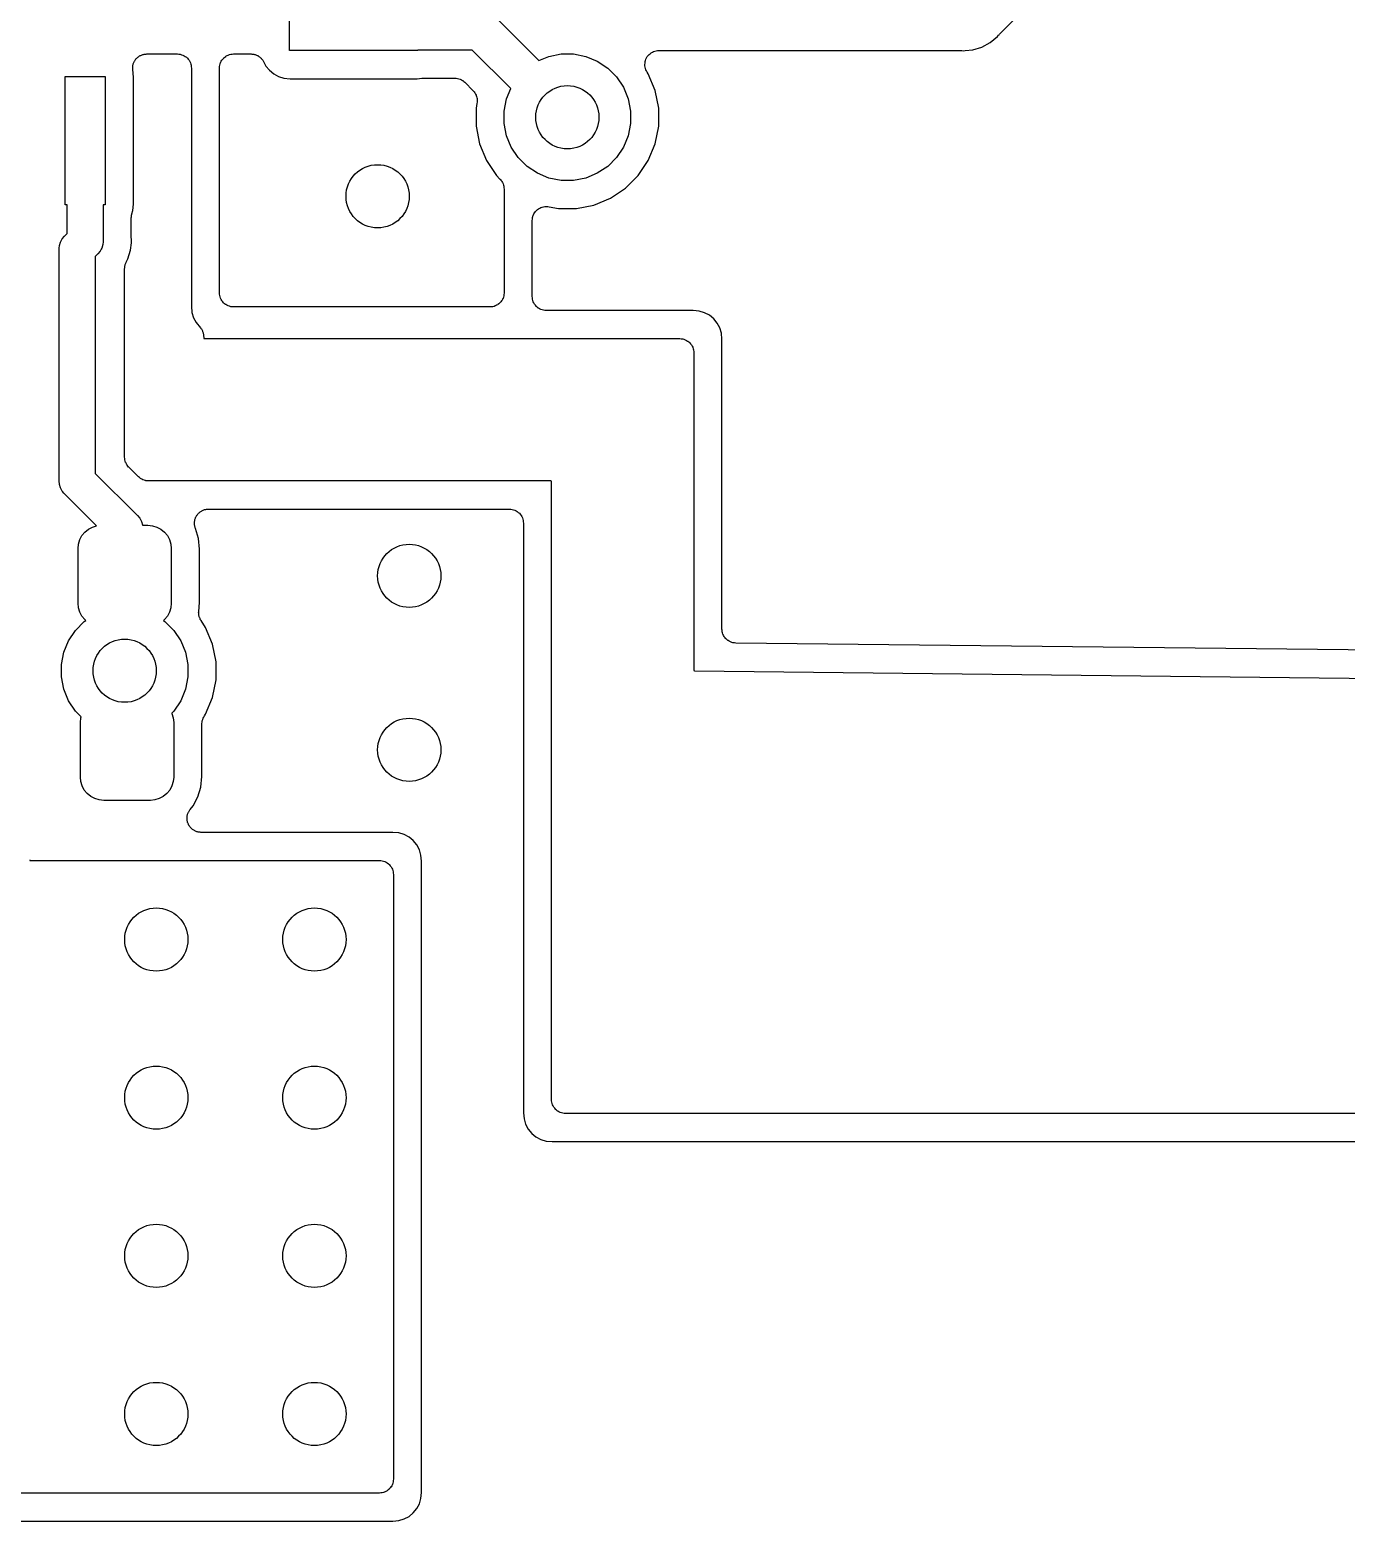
# Model space of a CAD drawing. Extents: x 1.98 to 5.9, y -3.93 to -1.98.
# Drawn here: x 4.7244 to 5.0522, y -2.7196 to -2.3483 of the extents above; entities that cross this region are included whole.
import ezdxf

# ---------------------------------------------------------------- set-up
doc = ezdxf.new("R2010")
doc.units = 0
doc.header["$MEASUREMENT"] = 0
doc.layers.add('BLACK', color=7, linetype='CONTINUOUS')

msp = doc.modelspace()

# ---------------------------------------------------------------- linework, layer by layer
at = {"layer": 'BLACK', "linetype": 'CONTINUOUS'}
for p, q in [((4.96586, -2.34943), (4.98821, -2.32708)), ((4.78906, -2.35343), (4.78906, -2.34343)), ((4.84026, -2.34512), (4.85114, -2.35599)), ((4.96354, -2.3515), (4.96536, -2.35001)), ((4.96536, -2.35001), (4.96562, -2.34968)), ((4.96562, -2.34968), (4.96566, -2.34965)), ((4.96566, -2.34965), (4.96576, -2.34954)), ((4.96576, -2.34954), (4.96586, -2.34943)), ((4.82106, -2.35343), (4.78906, -2.35343)), ((4.83458, -2.35335), (4.82106, -2.35335)), ((4.82106, -2.35335), (4.82106, -2.35343)), ((4.84418, -2.36295), (4.83458, -2.35335)), ((4.87914, -2.35403), (4.87944, -2.35388)), ((4.87944, -2.35388), (4.87973, -2.35372)), ((4.87973, -2.35372), (4.87974, -2.35372)), ((4.87974, -2.35372), (4.87975, -2.35371)), ((4.87975, -2.35371), (4.88007, -2.35362)), ((4.88007, -2.35362), (4.88039, -2.35352)), ((4.88039, -2.35352), (4.8804, -2.35352)), ((4.8804, -2.35352), (4.88074, -2.35349)), ((4.8804, -2.35352), (4.8804, -2.35352)), ((4.88074, -2.35349), (4.88107, -2.35346)), ((4.88107, -2.35346), (4.95613, -2.35346)), ((4.95613, -2.35346), (4.95618, -2.35346)), ((4.95618, -2.35346), (4.95633, -2.35347)), ((4.95633, -2.35347), (4.95648, -2.35347)), ((4.95648, -2.35347), (4.95689, -2.35351)), ((4.95689, -2.35351), (4.9573, -2.35347)), ((4.9573, -2.35347), (4.95923, -2.35328)), ((4.95923, -2.35328), (4.96147, -2.3526)), ((4.96147, -2.3526), (4.96354, -2.3515)), ((4.75005, -2.35744), (4.75008, -2.35729)), ((4.75005, -2.35763), (4.75005, -2.35744)), ((4.75008, -2.35729), (4.7501, -2.35713)), ((4.7501, -2.35713), (4.75015, -2.35695)), ((4.75015, -2.35695), (4.75019, -2.35677)), ((4.75019, -2.35677), (4.75025, -2.35663)), ((4.75025, -2.35663), (4.7503, -2.35647)), ((4.7503, -2.35647), (4.75039, -2.35631)), ((4.75039, -2.35631), (4.75046, -2.35615)), ((4.75046, -2.35615), (4.75055, -2.35601)), ((4.75055, -2.35601), (4.75063, -2.35587)), ((4.75063, -2.35587), (4.75074, -2.35573)), ((4.75074, -2.35573), (4.75084, -2.35558)), ((4.75084, -2.35558), (4.75096, -2.35547)), ((4.75096, -2.35547), (4.75106, -2.35535)), ((4.75106, -2.35535), (4.7512, -2.35523)), ((4.7512, -2.35523), (4.75133, -2.3551)), ((4.75133, -2.3551), (4.75147, -2.35502)), ((4.75147, -2.35502), (4.75159, -2.35492)), ((4.75159, -2.35492), (4.75175, -2.35483)), ((4.75175, -2.35483), (4.7519, -2.35473)), ((4.7519, -2.35473), (4.75205, -2.35467)), ((4.75205, -2.35467), (4.75219, -2.35459)), ((4.75219, -2.35459), (4.75237, -2.35454)), ((4.75237, -2.35454), (4.75254, -2.35447)), ((4.75254, -2.35447), (4.75269, -2.35444)), ((4.75269, -2.35444), (4.75285, -2.3544)), ((4.75285, -2.3544), (4.75303, -2.35438)), ((4.75303, -2.35438), (4.75321, -2.35435)), ((4.75321, -2.35435), (4.75337, -2.35435)), ((4.75337, -2.35435), (4.75353, -2.35433)), ((4.75353, -2.35433), (4.76115, -2.35433)), ((4.76115, -2.35433), (4.76118, -2.35433)), ((4.76118, -2.35433), (4.76118, -2.35433)), ((4.76118, -2.35433), (4.76118, -2.35433)), ((4.76118, -2.35433), (4.7612, -2.35433)), ((4.7612, -2.35433), (4.76153, -2.35437)), ((4.76153, -2.35437), (4.76186, -2.3544)), ((4.76186, -2.3544), (4.76187, -2.35441)), ((4.76187, -2.35441), (4.76188, -2.35441)), ((4.76188, -2.35441), (4.76219, -2.35451)), ((4.76219, -2.35451), (4.76251, -2.3546)), ((4.76251, -2.3546), (4.76252, -2.35461)), ((4.76252, -2.35461), (4.76253, -2.35461)), ((4.76253, -2.35461), (4.76282, -2.35477)), ((4.76282, -2.35477), (4.76311, -2.35493)), ((4.76311, -2.35493), (4.76312, -2.35494)), ((4.76312, -2.35494), (4.76313, -2.35494)), ((4.76313, -2.35494), (4.76339, -2.35516)), ((4.76339, -2.35516), (4.76364, -2.35536)), ((4.76364, -2.35536), (4.76364, -2.35537)), ((4.76364, -2.35537), (4.76365, -2.35538)), ((4.76365, -2.35538), (4.76386, -2.35564)), ((4.76386, -2.35564), (4.76407, -2.35589)), ((4.76407, -2.35589), (4.76407, -2.3559)), ((4.76407, -2.3559), (4.76408, -2.35591)), ((4.76408, -2.35591), (4.76423, -2.35621)), ((4.76423, -2.35621), (4.76439, -2.3565)), ((4.76439, -2.3565), (4.76439, -2.35651)), ((4.76439, -2.35651), (4.7644, -2.35652)), ((4.7644, -2.35652), (4.76449, -2.35684)), ((4.76449, -2.35684), (4.76459, -2.35715)), ((4.76459, -2.35715), (4.76459, -2.35716)), ((4.76459, -2.35716), (4.76459, -2.35717)), ((4.76459, -2.35717), (4.76462, -2.3575)), ((4.76462, -2.3575), (4.76465, -2.35783)), ((4.77165, -2.35778), (4.77169, -2.35745)), ((4.77169, -2.35745), (4.77173, -2.35713)), ((4.77173, -2.3571), (4.77183, -2.35679)), ((4.77173, -2.35712), (4.77173, -2.3571)), ((4.77173, -2.35713), (4.77173, -2.35712)), ((4.77183, -2.35679), (4.77193, -2.35647)), ((4.77193, -2.35646), (4.77194, -2.35645)), ((4.77193, -2.35647), (4.77193, -2.35646)), ((4.77194, -2.35645), (4.7721, -2.35616)), ((4.7721, -2.35616), (4.77225, -2.35587)), ((4.77225, -2.35587), (4.77226, -2.35586)), ((4.77226, -2.35586), (4.77227, -2.35585)), ((4.77227, -2.35585), (4.77248, -2.3556)), ((4.77248, -2.3556), (4.77269, -2.35535)), ((4.77269, -2.35535), (4.7727, -2.35534)), ((4.7727, -2.35533), (4.77296, -2.35513)), ((4.7727, -2.35534), (4.7727, -2.35533)), ((4.77296, -2.35513), (4.77322, -2.35492)), ((4.77322, -2.35492), (4.77323, -2.35491)), ((4.77323, -2.35491), (4.77324, -2.3549)), ((4.77324, -2.3549), (4.77353, -2.35475)), ((4.77353, -2.35475), (4.77382, -2.35459)), ((4.77382, -2.35459), (4.77383, -2.35459)), ((4.77383, -2.35459), (4.77384, -2.35459)), ((4.77384, -2.35459), (4.77416, -2.35449)), ((4.77416, -2.35449), (4.77447, -2.3544)), ((4.77447, -2.3544), (4.77449, -2.3544)), ((4.77449, -2.3544), (4.7745, -2.35439)), ((4.7745, -2.35439), (4.77482, -2.35436)), ((4.77482, -2.35436), (4.77515, -2.35433)), ((4.77515, -2.35433), (4.7795, -2.35433)), ((4.7795, -2.35433), (4.77955, -2.35433)), ((4.77955, -2.35433), (4.77971, -2.35435)), ((4.77971, -2.35435), (4.77986, -2.35435)), ((4.77986, -2.35435), (4.78005, -2.35439)), ((4.78005, -2.35439), (4.78023, -2.35441)), ((4.78023, -2.35441), (4.78038, -2.35445)), ((4.78038, -2.35445), (4.78053, -2.35448)), ((4.78053, -2.35448), (4.7807, -2.35456)), ((4.7807, -2.35456), (4.78088, -2.35461)), ((4.78088, -2.35461), (4.78102, -2.35469)), ((4.78102, -2.35469), (4.78116, -2.35475)), ((4.78116, -2.35475), (4.78132, -2.35485)), ((4.78132, -2.35485), (4.78148, -2.35494)), ((4.78148, -2.35494), (4.7816, -2.35504)), ((4.7816, -2.35504), (4.78173, -2.35513)), ((4.78173, -2.35513), (4.78186, -2.35526)), ((4.78186, -2.35526), (4.782, -2.35538)), ((4.782, -2.35538), (4.7821, -2.3555)), ((4.7821, -2.3555), (4.78221, -2.35561)), ((4.78221, -2.35561), (4.78232, -2.35577)), ((4.78232, -2.35577), (4.78243, -2.35591)), ((4.78243, -2.35591), (4.7825, -2.35605)), ((4.7825, -2.35605), (4.78259, -2.35618)), ((4.78259, -2.35618), (4.78321, -2.35733)), ((4.78321, -2.35733), (4.78408, -2.3584)), ((4.85114, -2.35599), (4.85367, -2.35494)), ((4.85367, -2.35494), (4.85672, -2.35433)), ((4.85672, -2.35433), (4.85982, -2.35433)), ((4.85982, -2.35433), (4.86286, -2.35494)), ((4.86286, -2.35494), (4.86573, -2.35612)), ((4.86573, -2.35612), (4.86831, -2.35785)), ((4.87757, -2.35692), (4.87761, -2.35658)), ((4.87757, -2.35693), (4.87757, -2.35692)), ((4.87757, -2.35692), (4.87757, -2.35692)), ((4.8776, -2.35726), (4.87757, -2.35693)), ((4.87763, -2.3576), (4.8776, -2.35726)), ((4.87761, -2.35658), (4.87764, -2.35625)), ((4.87763, -2.35761), (4.87763, -2.3576)), ((4.87763, -2.3576), (4.87763, -2.3576)), ((4.87773, -2.35794), (4.87763, -2.35761)), ((4.87764, -2.35624), (4.87774, -2.35592)), ((4.87764, -2.35625), (4.87764, -2.35624)), ((4.87764, -2.35625), (4.87764, -2.35625)), ((4.87774, -2.35592), (4.87784, -2.3556)), ((4.87784, -2.3556), (4.87785, -2.35559)), ((4.87785, -2.35559), (4.87801, -2.35529)), ((4.87785, -2.35559), (4.87785, -2.35559)), ((4.87801, -2.35529), (4.87817, -2.355)), ((4.87817, -2.35499), (4.87839, -2.35473)), ((4.87817, -2.355), (4.87817, -2.35499)), ((4.87817, -2.35499), (4.87817, -2.35499)), ((4.87839, -2.35473), (4.8786, -2.35447)), ((4.8786, -2.35447), (4.87861, -2.35447)), ((4.87861, -2.35446), (4.87887, -2.35426)), ((4.87861, -2.35447), (4.87861, -2.35446)), ((4.87887, -2.35426), (4.87913, -2.35404)), ((4.87913, -2.35404), (4.87914, -2.35404)), ((4.87914, -2.35404), (4.87914, -2.35403)), ((4.73319, -2.39192), (4.73319, -2.35992)), ((4.73319, -2.35992), (4.74319, -2.35992)), ((4.74319, -2.35992), (4.74319, -2.39192)), ((4.75003, -2.35781), (4.75005, -2.35763)), ((4.75004, -2.35797), (4.75003, -2.35781)), ((4.75004, -2.35813), (4.75004, -2.35797)), ((4.75005, -2.3582), (4.75004, -2.35813)), ((4.75005, -2.35821), (4.75005, -2.3582)), ((4.75024, -2.36009), (4.75005, -2.35821)), ((4.75024, -2.39175), (4.75024, -2.36009)), ((4.76465, -2.35783), (4.76465, -2.41715)), ((4.77165, -2.35781), (4.77165, -2.35778)), ((4.77165, -2.35783), (4.77165, -2.35781)), ((4.77165, -2.35781), (4.77165, -2.35781)), ((4.77165, -2.35781), (4.77165, -2.35781)), ((4.77165, -2.41382), (4.77165, -2.35783)), ((4.78408, -2.3584), (4.78515, -2.35927)), ((4.78515, -2.35927), (4.78636, -2.35992)), ((4.78636, -2.35992), (4.78768, -2.36032)), ((4.78768, -2.36032), (4.78923, -2.36048)), ((4.78923, -2.36048), (4.82088, -2.36048)), ((4.82088, -2.36048), (4.82203, -2.36036)), ((4.82203, -2.36036), (4.82208, -2.36036)), ((4.82208, -2.36036), (4.82222, -2.36036)), ((4.82222, -2.36036), (4.82237, -2.36035)), ((4.82237, -2.36035), (4.83023, -2.36035)), ((4.83023, -2.36035), (4.83024, -2.36035)), ((4.83024, -2.36035), (4.83024, -2.36035)), ((4.83024, -2.36035), (4.83024, -2.36035)), ((4.83024, -2.36035), (4.83028, -2.36035)), ((4.83028, -2.36035), (4.83059, -2.36038)), ((4.83059, -2.36038), (4.83092, -2.36042)), ((4.83092, -2.36042), (4.83094, -2.36042)), ((4.83094, -2.36042), (4.83095, -2.36042)), ((4.83095, -2.36042), (4.83126, -2.36052)), ((4.83126, -2.36052), (4.83157, -2.36062)), ((4.83157, -2.36062), (4.83159, -2.36062)), ((4.83159, -2.36062), (4.83161, -2.36063)), ((4.83161, -2.36063), (4.83189, -2.36079)), ((4.83189, -2.36079), (4.83217, -2.36094)), ((4.83217, -2.36094), (4.83219, -2.36095)), ((4.83219, -2.36095), (4.8322, -2.36096)), ((4.8322, -2.36096), (4.83245, -2.36117)), ((4.83245, -2.36117), (4.8327, -2.36137)), ((4.86831, -2.35785), (4.8705, -2.36004)), ((4.8705, -2.36004), (4.87222, -2.36262)), ((4.87782, -2.35825), (4.87773, -2.35794)), ((4.87782, -2.35826), (4.87782, -2.35825)), ((4.87782, -2.35827), (4.87782, -2.35826)), ((4.87798, -2.35857), (4.87782, -2.35827)), ((4.87813, -2.35886), (4.87798, -2.35857)), ((4.87814, -2.35887), (4.87813, -2.35886)), ((4.87816, -2.3589), (4.87814, -2.35887)), ((4.87814, -2.35887), (4.87814, -2.35887)), ((4.87814, -2.35887), (4.87814, -2.35887)), ((4.87843, -2.3593), (4.87816, -2.3589)), ((4.88014, -2.36344), (4.87843, -2.3593)), ((4.8327, -2.36137), (4.8348, -2.36347)), ((4.8348, -2.36347), (4.83481, -2.36348)), ((4.83481, -2.36348), (4.83481, -2.36348)), ((4.83481, -2.36348), (4.83481, -2.36348)), ((4.83481, -2.36348), (4.83484, -2.36351)), ((4.83484, -2.36351), (4.83504, -2.36376)), ((4.83504, -2.36376), (4.83524, -2.36401)), ((4.83524, -2.36401), (4.83525, -2.36403)), ((4.83525, -2.36403), (4.83526, -2.36404)), ((4.83526, -2.36404), (4.83541, -2.36433)), ((4.83541, -2.36433), (4.83556, -2.36462)), ((4.83556, -2.36462), (4.83557, -2.36463)), ((4.83557, -2.36463), (4.83558, -2.36465)), ((4.83558, -2.36465), (4.83567, -2.36496)), ((4.83567, -2.36496), (4.83576, -2.36527)), ((4.84312, -2.36549), (4.84418, -2.36295)), ((4.87222, -2.36262), (4.87341, -2.36549)), ((4.88102, -2.36784), (4.88014, -2.36344)), ((4.83576, -2.36663), (4.83552, -2.36784)), ((4.83552, -2.36784), (4.83552, -2.37232)), ((4.83576, -2.36527), (4.83576, -2.36529)), ((4.83576, -2.36529), (4.83577, -2.3653)), ((4.83579, -2.36631), (4.83576, -2.36663)), ((4.83577, -2.3653), (4.8358, -2.36563)), ((4.83583, -2.36598), (4.83579, -2.36631)), ((4.8358, -2.36563), (4.83583, -2.36595)), ((4.83583, -2.36595), (4.83583, -2.36597)), ((4.83583, -2.36597), (4.83583, -2.36598)), ((4.84252, -2.36853), (4.84312, -2.36549)), ((4.84252, -2.37163), (4.84252, -2.36853)), ((4.87341, -2.36549), (4.87402, -2.36853)), ((4.87402, -2.36853), (4.87402, -2.37163)), ((4.88102, -2.37232), (4.88102, -2.36784)), ((4.83552, -2.37232), (4.83639, -2.37671)), ((4.84312, -2.37467), (4.84252, -2.37163)), ((4.87402, -2.37163), (4.87341, -2.37467)), ((4.88014, -2.37671), (4.88102, -2.37232)), ((4.84431, -2.37754), (4.84312, -2.37467)), ((4.87341, -2.37467), (4.87222, -2.37754)), ((4.83639, -2.37671), (4.83811, -2.38085)), ((4.84604, -2.38012), (4.84431, -2.37754)), ((4.87222, -2.37754), (4.8705, -2.38012)), ((4.87843, -2.38085), (4.88014, -2.37671)), ((4.83811, -2.38085), (4.8406, -2.38458)), ((4.84823, -2.38231), (4.84604, -2.38012)), ((4.85081, -2.38403), (4.84823, -2.38231)), ((4.86831, -2.38231), (4.86573, -2.38403)), ((4.8705, -2.38012), (4.86831, -2.38231)), ((4.87594, -2.38458), (4.87843, -2.38085)), ((4.8406, -2.38458), (4.84149, -2.38548)), ((4.84149, -2.38548), (4.8415, -2.38548)), ((4.8415, -2.38548), (4.8415, -2.38548)), ((4.8415, -2.38548), (4.8415, -2.38549)), ((4.8415, -2.38549), (4.84153, -2.38551)), ((4.84153, -2.38551), (4.84173, -2.38576)), ((4.84173, -2.38576), (4.84193, -2.38601)), ((4.84193, -2.38601), (4.84194, -2.38603)), ((4.84194, -2.38603), (4.84196, -2.38604)), ((4.84196, -2.38604), (4.8421, -2.38633)), ((4.8421, -2.38633), (4.84226, -2.38662)), ((4.84226, -2.38662), (4.84226, -2.38663)), ((4.84226, -2.38663), (4.84227, -2.38665)), ((4.84227, -2.38665), (4.84236, -2.38696)), ((4.84236, -2.38696), (4.84245, -2.38727)), ((4.84245, -2.38727), (4.84245, -2.38729)), ((4.84245, -2.38729), (4.84246, -2.38731)), ((4.84246, -2.38731), (4.84249, -2.38763)), ((4.85367, -2.38522), (4.85081, -2.38403)), ((4.85672, -2.38583), (4.85367, -2.38522)), ((4.85982, -2.38583), (4.85672, -2.38583)), ((4.86286, -2.38522), (4.85982, -2.38583)), ((4.86573, -2.38403), (4.86286, -2.38522)), ((4.87277, -2.38775), (4.87594, -2.38458)), ((4.84249, -2.38763), (4.84252, -2.38795)), ((4.84252, -2.38795), (4.84252, -2.41382)), ((4.8649, -2.39195), (4.86904, -2.39024)), ((4.86904, -2.39024), (4.87277, -2.38775)), ((4.73369, -2.39192), (4.73319, -2.39192)), ((4.73369, -2.39906), (4.73369, -2.39192)), ((4.74319, -2.39192), (4.74269, -2.39192)), ((4.74269, -2.39192), (4.74269, -2.4007)), ((4.74971, -2.39478), (4.74974, -2.39459)), ((4.74974, -2.39459), (4.74977, -2.3944)), ((4.74977, -2.3944), (4.74981, -2.39426)), ((4.74981, -2.39426), (4.74984, -2.39411)), ((4.74984, -2.39411), (4.75009, -2.39329)), ((4.75009, -2.39329), (4.75024, -2.39175)), ((4.8497, -2.39476), (4.84979, -2.39444)), ((4.84979, -2.39444), (4.8498, -2.39443)), ((4.8498, -2.39442), (4.84996, -2.39413)), ((4.8498, -2.39443), (4.8498, -2.39442)), ((4.84996, -2.39413), (4.85012, -2.39384)), ((4.85012, -2.39384), (4.85013, -2.39383)), ((4.85013, -2.39382), (4.85035, -2.39356)), ((4.85013, -2.39383), (4.85013, -2.39382)), ((4.85035, -2.39356), (4.85056, -2.39331)), ((4.85056, -2.39331), (4.85056, -2.3933)), ((4.85056, -2.3933), (4.85057, -2.3933)), ((4.85057, -2.3933), (4.85083, -2.39309)), ((4.85083, -2.39309), (4.85109, -2.39288)), ((4.85109, -2.39288), (4.8511, -2.39287)), ((4.85109, -2.39288), (4.85109, -2.39288)), ((4.8511, -2.39287), (4.8514, -2.39272)), ((4.8514, -2.39272), (4.85169, -2.39256)), ((4.85169, -2.39256), (4.8517, -2.39256)), ((4.8517, -2.39256), (4.85171, -2.39255)), ((4.85171, -2.39255), (4.85203, -2.39246)), ((4.85203, -2.39246), (4.85234, -2.39236)), ((4.85234, -2.39236), (4.85235, -2.39236)), ((4.85235, -2.39236), (4.85236, -2.39236)), ((4.85236, -2.39236), (4.85269, -2.39233)), ((4.85269, -2.39233), (4.85302, -2.3923)), ((4.85302, -2.3923), (4.85303, -2.3923)), ((4.85303, -2.3923), (4.85304, -2.3923)), ((4.85304, -2.3923), (4.85337, -2.39233)), ((4.85337, -2.39233), (4.8537, -2.39236)), ((4.8537, -2.39236), (4.85603, -2.39283)), ((4.85603, -2.39283), (4.86051, -2.39283)), ((4.86051, -2.39283), (4.8649, -2.39195)), ((4.74969, -2.39508), (4.74971, -2.39493)), ((4.74969, -2.39513), (4.74969, -2.39508)), ((4.74969, -2.40018), (4.74969, -2.39513)), ((4.74971, -2.39493), (4.74971, -2.39478)), ((4.84952, -2.39575), (4.84956, -2.39542)), ((4.84952, -2.39577), (4.84952, -2.39575)), ((4.84952, -2.3958), (4.84952, -2.39577)), ((4.84952, -2.39577), (4.84952, -2.39577)), ((4.84952, -2.39577), (4.84952, -2.39577)), ((4.84952, -2.4147), (4.84952, -2.3958)), ((4.84956, -2.39542), (4.84959, -2.39509)), ((4.84959, -2.39508), (4.8496, -2.39507)), ((4.84959, -2.39509), (4.84959, -2.39508)), ((4.8496, -2.39507), (4.8497, -2.39476)), ((4.73172, -2.40267), (4.73179, -2.40201)), ((4.73179, -2.40201), (4.73204, -2.40116)), ((4.73204, -2.40116), (4.73246, -2.40038)), ((4.73246, -2.40038), (4.73302, -2.39969)), ((4.73302, -2.39969), (4.73319, -2.39955)), ((4.73319, -2.39955), (4.73369, -2.39906)), ((4.74262, -2.4018), (4.74237, -2.40265)), ((4.74263, -2.40177), (4.74262, -2.4018)), ((4.74269, -2.40114), (4.74263, -2.40177)), ((4.74269, -2.4007), (4.74271, -2.40092)), ((4.74271, -2.40092), (4.74269, -2.40114)), ((4.74269, -2.40114), (4.74269, -2.40114)), ((4.74952, -2.40318), (4.74971, -2.40131)), ((4.7497, -2.40033), (4.74969, -2.40018)), ((4.7497, -2.40048), (4.7497, -2.40033)), ((4.74971, -2.40053), (4.7497, -2.40048)), ((4.74974, -2.40092), (4.74971, -2.40053)), ((4.74971, -2.40131), (4.74974, -2.40092)), ((4.74971, -2.40131), (4.74971, -2.40131)), ((4.7317, -2.40289), (4.73172, -2.40267)), ((4.73172, -2.40311), (4.7317, -2.40289)), ((4.73172, -2.40267), (4.73172, -2.40267)), ((4.73172, -2.46041), (4.73172, -2.40311)), ((4.74121, -2.40426), (4.74072, -2.40475)), ((4.74072, -2.40475), (4.74072, -2.45877)), ((4.74139, -2.40412), (4.74121, -2.40426)), ((4.74195, -2.40343), (4.74139, -2.40412)), ((4.7422, -2.40296), (4.74195, -2.40343)), ((4.74237, -2.40265), (4.7422, -2.40296)), ((4.74844, -2.40613), (4.74886, -2.40534)), ((4.74886, -2.40534), (4.74952, -2.40318)), ((4.74803, -2.40773), (4.74805, -2.40758)), ((4.74803, -2.40778), (4.74803, -2.40773)), ((4.74803, -2.45473), (4.74803, -2.40778)), ((4.74805, -2.40743), (4.74809, -2.40724)), ((4.74805, -2.40758), (4.74805, -2.40743)), ((4.74809, -2.40724), (4.74811, -2.40705)), ((4.74811, -2.40705), (4.74815, -2.40691)), ((4.74815, -2.40691), (4.74818, -2.40676)), ((4.74818, -2.40676), (4.74826, -2.40658)), ((4.74826, -2.40658), (4.74831, -2.4064)), ((4.74831, -2.4064), (4.74839, -2.40627)), ((4.74839, -2.40627), (4.74844, -2.40613)), ((4.77169, -2.41415), (4.77165, -2.41382)), ((4.77172, -2.41448), (4.77169, -2.41415)), ((4.77172, -2.41449), (4.77172, -2.41448)), ((4.77172, -2.4145), (4.77172, -2.41449)), ((4.77181, -2.41482), (4.77172, -2.4145)), ((4.77191, -2.41513), (4.77181, -2.41482)), ((4.77191, -2.41514), (4.77191, -2.41513)), ((4.77192, -2.41516), (4.77191, -2.41514)), ((4.77207, -2.41545), (4.77192, -2.41516)), ((4.77222, -2.41574), (4.77207, -2.41545)), ((4.77223, -2.41575), (4.77222, -2.41574)), ((4.77224, -2.41576), (4.77223, -2.41575)), ((4.77245, -2.41601), (4.77224, -2.41576)), ((4.77265, -2.41627), (4.77245, -2.41601)), ((4.77266, -2.41628), (4.77265, -2.41627)), ((4.77267, -2.41629), (4.77266, -2.41628)), ((4.77292, -2.4165), (4.77267, -2.41629)), ((4.77318, -2.41671), (4.77292, -2.4165)), ((4.77319, -2.41672), (4.77318, -2.41671)), ((4.7732, -2.41672), (4.77319, -2.41672)), ((4.77348, -2.41688), (4.7732, -2.41672)), ((4.77377, -2.41704), (4.77348, -2.41688)), ((4.84064, -2.4169), (4.84035, -2.41706)), ((4.84094, -2.41675), (4.84064, -2.4169)), ((4.84095, -2.41674), (4.84094, -2.41675)), ((4.84096, -2.41674), (4.84095, -2.41674)), ((4.84121, -2.41653), (4.84096, -2.41674)), ((4.84147, -2.41632), (4.84121, -2.41653)), ((4.84148, -2.41631), (4.84147, -2.41632)), ((4.84149, -2.41631), (4.84148, -2.41631)), ((4.8417, -2.41605), (4.84149, -2.41631)), ((4.84191, -2.4158), (4.8417, -2.41605)), ((4.84192, -2.41578), (4.84191, -2.41579)), ((4.84191, -2.41579), (4.84191, -2.4158)), ((4.84208, -2.41549), (4.84192, -2.41578)), ((4.84224, -2.4152), (4.84208, -2.41549)), ((4.84225, -2.41518), (4.84224, -2.41519)), ((4.84224, -2.41519), (4.84224, -2.4152)), ((4.84234, -2.41486), (4.84225, -2.41518)), ((4.84244, -2.41455), (4.84234, -2.41486)), ((4.84245, -2.41453), (4.84244, -2.41454)), ((4.84244, -2.41454), (4.84244, -2.41455)), ((4.84248, -2.4142), (4.84245, -2.41453)), ((4.84252, -2.41387), (4.84248, -2.4142)), ((4.84252, -2.41382), (4.84252, -2.41385)), ((4.84252, -2.41385), (4.84252, -2.41385)), ((4.84252, -2.41385), (4.84252, -2.41385)), ((4.84252, -2.41385), (4.84252, -2.41387)), ((4.84955, -2.41502), (4.84952, -2.4147)), ((4.84958, -2.41535), (4.84955, -2.41502)), ((4.84959, -2.41536), (4.84958, -2.41535)), ((4.84959, -2.41538), (4.84959, -2.41536)), ((4.84968, -2.41569), (4.84959, -2.41538)), ((4.84977, -2.41601), (4.84968, -2.41569)), ((4.84978, -2.41602), (4.84977, -2.41601)), ((4.84978, -2.41603), (4.84978, -2.41602)), ((4.84994, -2.41632), (4.84978, -2.41603)), ((4.85009, -2.41661), (4.84994, -2.41632)), ((4.8501, -2.41662), (4.85009, -2.41661)), ((4.8501, -2.41663), (4.8501, -2.41662)), ((4.85031, -2.41689), (4.8501, -2.41663)), ((4.85052, -2.41715), (4.85031, -2.41689)), ((4.76465, -2.41715), (4.7648, -2.41869)), ((4.7648, -2.41869), (4.7652, -2.42)), ((4.7652, -2.42), (4.76585, -2.4212)), ((4.77379, -2.41704), (4.77377, -2.41704)), ((4.7738, -2.41705), (4.77379, -2.41704)), ((4.77411, -2.41715), (4.7738, -2.41705)), ((4.77443, -2.41725), (4.77411, -2.41715)), ((4.77444, -2.41725), (4.77443, -2.41725)), ((4.77445, -2.41725), (4.77444, -2.41725)), ((4.77478, -2.41729), (4.77445, -2.41725)), ((4.7751, -2.41732), (4.77478, -2.41729)), ((4.77513, -2.41732), (4.7751, -2.41732)), ((4.77515, -2.41732), (4.77513, -2.41732)), ((4.77513, -2.41732), (4.77513, -2.41732)), ((4.77513, -2.41732), (4.77513, -2.41732)), ((4.83902, -2.41732), (4.77515, -2.41732)), ((4.83935, -2.41729), (4.83902, -2.41732)), ((4.83968, -2.41726), (4.83935, -2.41729)), ((4.83969, -2.41726), (4.83968, -2.41726)), ((4.8397, -2.41726), (4.83969, -2.41726)), ((4.84001, -2.41716), (4.8397, -2.41726)), ((4.84033, -2.41707), (4.84001, -2.41716)), ((4.84034, -2.41706), (4.84033, -2.41707)), ((4.84035, -2.41706), (4.84034, -2.41706)), ((4.85053, -2.41715), (4.85052, -2.41715)), ((4.85054, -2.41716), (4.85053, -2.41715)), ((4.85079, -2.41737), (4.85054, -2.41716)), ((4.85104, -2.41758), (4.85079, -2.41737)), ((4.85105, -2.41759), (4.85104, -2.41758)), ((4.85106, -2.4176), (4.85105, -2.41759)), ((4.85135, -2.41775), (4.85106, -2.4176)), ((4.85164, -2.41791), (4.85135, -2.41775)), ((4.85165, -2.41792), (4.85164, -2.41791)), ((4.85166, -2.41792), (4.85165, -2.41792)), ((4.85198, -2.41802), (4.85166, -2.41792)), ((4.85229, -2.41812), (4.85198, -2.41802)), ((4.8523, -2.41812), (4.85229, -2.41812)), ((4.85232, -2.41813), (4.8523, -2.41812)), ((4.85265, -2.41816), (4.85232, -2.41813)), ((4.85297, -2.4182), (4.85265, -2.41816)), ((4.85299, -2.4182), (4.85297, -2.4182)), ((4.853, -2.4182), (4.85299, -2.4182)), ((4.85302, -2.4182), (4.853, -2.4182)), ((4.853, -2.4182), (4.853, -2.4182)), ((4.88959, -2.4182), (4.85302, -2.4182)), ((4.89113, -2.41835), (4.88959, -2.4182)), ((4.89244, -2.41875), (4.89113, -2.41835)), ((4.89364, -2.41939), (4.89244, -2.41875)), ((4.8947, -2.42026), (4.89364, -2.41939)), ((4.89557, -2.42132), (4.8947, -2.42026)), ((4.76585, -2.4212), (4.76692, -2.42251)), ((4.76692, -2.42251), (4.76695, -2.42255)), ((4.76695, -2.42255), (4.76704, -2.42268)), ((4.76704, -2.42268), (4.76713, -2.4228)), ((4.76713, -2.4228), (4.76722, -2.42296)), ((4.76722, -2.42296), (4.76732, -2.42312)), ((4.76732, -2.42312), (4.76738, -2.42326)), ((4.76738, -2.42326), (4.76745, -2.4234)), ((4.76745, -2.4234), (4.76751, -2.42358)), ((4.76751, -2.42358), (4.76758, -2.42376)), ((4.76758, -2.42376), (4.76761, -2.42391)), ((4.76761, -2.42391), (4.76765, -2.42405)), ((4.76765, -2.42405), (4.76767, -2.42424)), ((4.76767, -2.42424), (4.7677, -2.42443)), ((4.7677, -2.42443), (4.7677, -2.42458)), ((4.89622, -2.42252), (4.89557, -2.42132)), ((4.89661, -2.42383), (4.89622, -2.42252)), ((4.89676, -2.42537), (4.89661, -2.42383)), ((4.7677, -2.42458), (4.76772, -2.42473)), ((4.76772, -2.42473), (4.76772, -2.42502)), ((4.76772, -2.42502), (4.76773, -2.42518)), ((4.76773, -2.42518), (4.76789, -2.4252)), ((4.76789, -2.4252), (4.88626, -2.4252)), ((4.88626, -2.4252), (4.88629, -2.4252)), ((4.88629, -2.4252), (4.88629, -2.4252)), ((4.88629, -2.4252), (4.88629, -2.4252)), ((4.88629, -2.4252), (4.88631, -2.4252)), ((4.88631, -2.4252), (4.88664, -2.42523)), ((4.88664, -2.42523), (4.88697, -2.42527)), ((4.88697, -2.42527), (4.88698, -2.42527)), ((4.88698, -2.42527), (4.88699, -2.42527)), ((4.88699, -2.42527), (4.8873, -2.42537)), ((4.8873, -2.42537), (4.88762, -2.42547)), ((4.88762, -2.42547), (4.88763, -2.42548)), ((4.88763, -2.42548), (4.88764, -2.42548)), ((4.88764, -2.42548), (4.88793, -2.42564)), ((4.88793, -2.42564), (4.88822, -2.4258)), ((4.88822, -2.4258), (4.88823, -2.4258)), ((4.88823, -2.4258), (4.88824, -2.42581)), ((4.88824, -2.42581), (4.8885, -2.42602)), ((4.8885, -2.42602), (4.88875, -2.42623)), ((4.88875, -2.42623), (4.88876, -2.42624)), ((4.88876, -2.42624), (4.88876, -2.42625)), ((4.88876, -2.42625), (4.88897, -2.4265)), ((4.88897, -2.4265), (4.88918, -2.42676)), ((4.88918, -2.42676), (4.88918, -2.42677)), ((4.88918, -2.42677), (4.88919, -2.42678)), ((4.88919, -2.42678), (4.88934, -2.42707)), ((4.88934, -2.42707), (4.8895, -2.42736)), ((4.8895, -2.42736), (4.8895, -2.42737)), ((4.8895, -2.42737), (4.88951, -2.42739)), ((4.88951, -2.42739), (4.8896, -2.4277)), ((4.8896, -2.4277), (4.8897, -2.42802)), ((4.8897, -2.42802), (4.8897, -2.42803)), ((4.8897, -2.42803), (4.8897, -2.42804)), ((4.8897, -2.42804), (4.88973, -2.42837)), ((4.89676, -2.49749), (4.89676, -2.42537)), ((4.88973, -2.42837), (4.88976, -2.4287)), ((4.88976, -2.4287), (4.88976, -2.5077)), ((4.74806, -2.45505), (4.74803, -2.45473)), ((4.74809, -2.45537), (4.74806, -2.45505)), ((4.7481, -2.45539), (4.74809, -2.45537)), ((4.7481, -2.45541), (4.7481, -2.45539)), ((4.74819, -2.45572), (4.7481, -2.45541)), ((4.74828, -2.45603), (4.74819, -2.45572)), ((4.74829, -2.45604), (4.74828, -2.45603)), ((4.7483, -2.45606), (4.74829, -2.45604)), ((4.74845, -2.45635), (4.7483, -2.45606)), ((4.7486, -2.45663), (4.74845, -2.45635)), ((4.74861, -2.45665), (4.7486, -2.45663)), ((4.74862, -2.45666), (4.74861, -2.45665)), ((4.74882, -2.45692), (4.74862, -2.45666)), ((4.74902, -2.45717), (4.74882, -2.45692)), ((4.74905, -2.45719), (4.74902, -2.45717)), ((4.74906, -2.4572), (4.74905, -2.45719)), ((4.74905, -2.45719), (4.74905, -2.45719)), ((4.74905, -2.45719), (4.74905, -2.45719)), ((4.75146, -2.4596), (4.74906, -2.4572)), ((4.7317, -2.46063), (4.73172, -2.46041)), ((4.73179, -2.46151), (4.7317, -2.46063)), ((4.73203, -2.46231), (4.73179, -2.46151)), ((4.74072, -2.45877), (4.75106, -2.4691)), ((4.75171, -2.45981), (4.75146, -2.4596)), ((4.75196, -2.46002), (4.75171, -2.45981)), ((4.75197, -2.46003), (4.75196, -2.46002)), ((4.75199, -2.46004), (4.75197, -2.46003)), ((4.75227, -2.46019), (4.75199, -2.46004)), ((4.75255, -2.46035), (4.75227, -2.46019)), ((4.75257, -2.46035), (4.75255, -2.46035)), ((4.75259, -2.46036), (4.75257, -2.46035)), ((4.7529, -2.46046), (4.75259, -2.46036)), ((4.75321, -2.46055), (4.7529, -2.46046)), ((4.75322, -2.46056), (4.75321, -2.46055)), ((4.75324, -2.46056), (4.75322, -2.46056)), ((4.75357, -2.46059), (4.75324, -2.46056)), ((4.75388, -2.46063), (4.75357, -2.46059)), ((4.75392, -2.46063), (4.75388, -2.46063)), ((4.75393, -2.46063), (4.75392, -2.46063)), ((4.75392, -2.46063), (4.75392, -2.46063)), ((4.75392, -2.46063), (4.75392, -2.46063)), ((4.85416, -2.46063), (4.75393, -2.46063)), ((4.85432, -2.46065), (4.85416, -2.46063)), ((4.85433, -2.4608), (4.85432, -2.46065)), ((4.85433, -2.61461), (4.85433, -2.4608)), ((4.73204, -2.46236), (4.73203, -2.46231)), ((4.73246, -2.46314), (4.73204, -2.46236)), ((4.73258, -2.46328), (4.73246, -2.46314)), ((4.73288, -2.46366), (4.73258, -2.46328)), ((4.73302, -2.46383), (4.73288, -2.46366)), ((4.73288, -2.46366), (4.73288, -2.46366)), ((4.73319, -2.46397), (4.73302, -2.46383)), ((4.74101, -2.47179), (4.73319, -2.46397)), ((4.76613, -2.46903), (4.76623, -2.46889)), ((4.76623, -2.46889), (4.76634, -2.46877)), ((4.76634, -2.46877), (4.76645, -2.46865)), ((4.76645, -2.46865), (4.76659, -2.46853)), ((4.76659, -2.46853), (4.76671, -2.46841)), ((4.76671, -2.46841), (4.76685, -2.46832)), ((4.76685, -2.46832), (4.76698, -2.46821)), ((4.76698, -2.46821), (4.76713, -2.46813)), ((4.76713, -2.46813), (4.76728, -2.46803)), ((4.76728, -2.46803), (4.76744, -2.46797)), ((4.76744, -2.46797), (4.76758, -2.46789)), ((4.76758, -2.46789), (4.76775, -2.46784)), ((4.76775, -2.46784), (4.76792, -2.46777)), ((4.76792, -2.46777), (4.76808, -2.46774)), ((4.76808, -2.46774), (4.76823, -2.4677)), ((4.76823, -2.4677), (4.76841, -2.46768)), ((4.76841, -2.46768), (4.76859, -2.46765)), ((4.76859, -2.46765), (4.76875, -2.46765)), ((4.76875, -2.46765), (4.76891, -2.46763)), ((4.76891, -2.46763), (4.84383, -2.46763)), ((4.84383, -2.46763), (4.84385, -2.46763)), ((4.84385, -2.46763), (4.84386, -2.46763)), ((4.84386, -2.46763), (4.84386, -2.46763)), ((4.84386, -2.46763), (4.84388, -2.46763)), ((4.84388, -2.46763), (4.8442, -2.46767)), ((4.8442, -2.46767), (4.84453, -2.4677)), ((4.84453, -2.4677), (4.84455, -2.46771)), ((4.84455, -2.46771), (4.84456, -2.46771)), ((4.84456, -2.46771), (4.84487, -2.46781)), ((4.84487, -2.46781), (4.84519, -2.4679)), ((4.84519, -2.4679), (4.8452, -2.46791)), ((4.8452, -2.46791), (4.84521, -2.46791)), ((4.84521, -2.46791), (4.8455, -2.46807)), ((4.8455, -2.46807), (4.84579, -2.46823)), ((4.84579, -2.46823), (4.8458, -2.46824)), ((4.8458, -2.46824), (4.84581, -2.46824)), ((4.84581, -2.46824), (4.84606, -2.46846)), ((4.84606, -2.46846), (4.84631, -2.46866)), ((4.84631, -2.46866), (4.84632, -2.46867)), ((4.84632, -2.46867), (4.84633, -2.46868)), ((4.84633, -2.46868), (4.84654, -2.46894)), ((4.84654, -2.46894), (4.84675, -2.46919)), ((4.73812, -2.47335), (4.739, -2.47263)), ((4.739, -2.47263), (4.74, -2.4721)), ((4.74, -2.4721), (4.74101, -2.47179)), ((4.75106, -2.4691), (4.75123, -2.46924)), ((4.75123, -2.46924), (4.75179, -2.46993)), ((4.75179, -2.46993), (4.75221, -2.47071)), ((4.75221, -2.47071), (4.75247, -2.47156)), ((4.75247, -2.47156), (4.75248, -2.47165)), ((4.75248, -2.47165), (4.75384, -2.47165)), ((4.75384, -2.47165), (4.75497, -2.47177)), ((4.75497, -2.47177), (4.75606, -2.4721)), ((4.75606, -2.4721), (4.75706, -2.47263)), ((4.75706, -2.47263), (4.75794, -2.47335)), ((4.76541, -2.47111), (4.76543, -2.47093)), ((4.76543, -2.47127), (4.76541, -2.47111)), ((4.76543, -2.47075), (4.76547, -2.47059)), ((4.76543, -2.47093), (4.76543, -2.47075)), ((4.76543, -2.47143), (4.76543, -2.47127)), ((4.76546, -2.47161), (4.76543, -2.47143)), ((4.76548, -2.47179), (4.76546, -2.47161)), ((4.76547, -2.47059), (4.76548, -2.47043)), ((4.76548, -2.47043), (4.76554, -2.47026)), ((4.76552, -2.47194), (4.76548, -2.47179)), ((4.76555, -2.4721), (4.76552, -2.47194)), ((4.76554, -2.47026), (4.76557, -2.47008)), ((4.76562, -2.47227), (4.76555, -2.4721)), ((4.76557, -2.47008), (4.76564, -2.46993)), ((4.76567, -2.47244), (4.76562, -2.47227)), ((4.76564, -2.46993), (4.76569, -2.46977)), ((4.76567, -2.47245), (4.76567, -2.47244)), ((4.76643, -2.47496), (4.76567, -2.47245)), ((4.76569, -2.46977), (4.76577, -2.46962)), ((4.76577, -2.46962), (4.76584, -2.46945)), ((4.76584, -2.46945), (4.76593, -2.46932)), ((4.76593, -2.46932), (4.76601, -2.46917)), ((4.76601, -2.46917), (4.76613, -2.46903)), ((4.84675, -2.46919), (4.84675, -2.4692)), ((4.84675, -2.4692), (4.84676, -2.46921)), ((4.84676, -2.46921), (4.84691, -2.4695)), ((4.84691, -2.4695), (4.84707, -2.4698)), ((4.84707, -2.4698), (4.84707, -2.46981)), ((4.84707, -2.46981), (4.84708, -2.46982)), ((4.84708, -2.46982), (4.84717, -2.47014)), ((4.84717, -2.47014), (4.84726, -2.47045)), ((4.84726, -2.47045), (4.84727, -2.47046)), ((4.84727, -2.47046), (4.84727, -2.47047)), ((4.84727, -2.47047), (4.8473, -2.4708)), ((4.8473, -2.4708), (4.84733, -2.47113)), ((4.84733, -2.47113), (4.84733, -2.61794)), ((4.73642, -2.47746), (4.73653, -2.47633)), ((4.73653, -2.47633), (4.73686, -2.47524)), ((4.73686, -2.47524), (4.7374, -2.47423)), ((4.7374, -2.47423), (4.73812, -2.47335)), ((4.75794, -2.47335), (4.75867, -2.47423)), ((4.75867, -2.47423), (4.7592, -2.47524)), ((4.7592, -2.47524), (4.75953, -2.47633)), ((4.75953, -2.47633), (4.75965, -2.47746)), ((4.7667, -2.47763), (4.76643, -2.47496)), ((4.73642, -2.49104), (4.73642, -2.47746)), ((4.75965, -2.47746), (4.75965, -2.49104)), ((4.7667, -2.49087), (4.7667, -2.47763)), ((4.73653, -2.49218), (4.73642, -2.49104)), ((4.75965, -2.49104), (4.75953, -2.49218)), ((4.76648, -2.4931), (4.7667, -2.49087)), ((4.73686, -2.49327), (4.73653, -2.49218)), ((4.7374, -2.49427), (4.73686, -2.49327)), ((4.73812, -2.49515), (4.7374, -2.49427)), ((4.75867, -2.49427), (4.75794, -2.49515)), ((4.7592, -2.49327), (4.75867, -2.49427)), ((4.75953, -2.49218), (4.7592, -2.49327)), ((4.76646, -2.49341), (4.76648, -2.49326)), ((4.76648, -2.4936), (4.76646, -2.49341)), ((4.76648, -2.49326), (4.76648, -2.4931)), ((4.76648, -2.49379), (4.76648, -2.4936)), ((4.76651, -2.49394), (4.76648, -2.49379)), ((4.76652, -2.49409), (4.76651, -2.49394)), ((4.76657, -2.49427), (4.76652, -2.49409)), ((4.76661, -2.49446), (4.76657, -2.49427)), ((4.76667, -2.4946), (4.76661, -2.49446)), ((4.76671, -2.49474), (4.76667, -2.4946)), ((4.7668, -2.49491), (4.76671, -2.49474)), ((4.76687, -2.49509), (4.7668, -2.49491)), ((4.73408, -2.50041), (4.7358, -2.49784)), ((4.7358, -2.49784), (4.73799, -2.49564)), ((4.73799, -2.49564), (4.73839, -2.49537)), ((4.73839, -2.49537), (4.73812, -2.49515)), ((4.75794, -2.49515), (4.75767, -2.49537)), ((4.75767, -2.49537), (4.75807, -2.49564)), ((4.75807, -2.49564), (4.76026, -2.49784)), ((4.76026, -2.49784), (4.76199, -2.50041)), ((4.76695, -2.49522), (4.76687, -2.49509)), ((4.76702, -2.49535), (4.76695, -2.49522)), ((4.76705, -2.49539), (4.76702, -2.49535)), ((4.76819, -2.4971), (4.76705, -2.49539)), ((4.76991, -2.50124), (4.76819, -2.4971)), ((4.89679, -2.4978), (4.89676, -2.49749)), ((4.89682, -2.49811), (4.89679, -2.4978)), ((4.89683, -2.49814), (4.89682, -2.49811)), ((4.89683, -2.49817), (4.89683, -2.49814)), ((4.89692, -2.49847), (4.89683, -2.49817)), ((4.897, -2.49877), (4.89692, -2.49847)), ((4.73289, -2.50328), (4.73408, -2.50041)), ((4.76199, -2.50041), (4.76317, -2.50328)), ((4.77078, -2.50563), (4.76991, -2.50124)), ((4.89702, -2.49879), (4.897, -2.49877)), ((4.89703, -2.49883), (4.89702, -2.49879)), ((4.89717, -2.4991), (4.89703, -2.49883)), ((4.89731, -2.49937), (4.89717, -2.4991)), ((4.89733, -2.4994), (4.89731, -2.49937)), ((4.89735, -2.49943), (4.89733, -2.4994)), ((4.89755, -2.49967), (4.89735, -2.49943)), ((4.89774, -2.49991), (4.89755, -2.49967)), ((4.89776, -2.49993), (4.89774, -2.49991)), ((4.89778, -2.49996), (4.89776, -2.49993)), ((4.89802, -2.50015), (4.89778, -2.49996)), ((4.89825, -2.50036), (4.89802, -2.50015)), ((4.89828, -2.50037), (4.89825, -2.50036)), ((4.89831, -2.50039), (4.89828, -2.50037)), ((4.89858, -2.50054), (4.89831, -2.50039)), ((4.89885, -2.50069), (4.89858, -2.50054)), ((4.89888, -2.5007), (4.89885, -2.50069)), ((4.89891, -2.50072), (4.89888, -2.5007)), ((4.8992, -2.50081), (4.89891, -2.50072)), ((4.8995, -2.50091), (4.8992, -2.50081)), ((4.89953, -2.50091), (4.8995, -2.50091)), ((4.89956, -2.50092), (4.89953, -2.50091)), ((4.89987, -2.50095), (4.89956, -2.50092)), ((4.90018, -2.50099), (4.89987, -2.50095)), ((4.90022, -2.50099), (4.90018, -2.50099)), ((5.22962, -2.50469), (4.90022, -2.50099)), ((4.73228, -2.50632), (4.73289, -2.50328)), ((4.76317, -2.50328), (4.76378, -2.50632)), ((4.77078, -2.51011), (4.77078, -2.50563)), ((4.73228, -2.50943), (4.73228, -2.50632)), ((4.73289, -2.51247), (4.73228, -2.50943)), ((4.76378, -2.50943), (4.76317, -2.51247)), ((4.76378, -2.50632), (4.76378, -2.50943)), ((4.88976, -2.5077), (4.88978, -2.50786)), ((4.88978, -2.50786), (4.88993, -2.50788)), ((4.88993, -2.50788), (5.23999, -2.51181)), ((4.73408, -2.51533), (4.73289, -2.51247)), ((4.76317, -2.51247), (4.76199, -2.51533)), ((4.76991, -2.51451), (4.77078, -2.51011)), ((4.7358, -2.51791), (4.73408, -2.51533)), ((4.76199, -2.51533), (4.76026, -2.51791)), ((4.76819, -2.51865), (4.76991, -2.51451)), ((4.73721, -2.51933), (4.7358, -2.51791)), ((4.73701, -2.52077), (4.73712, -2.51963)), ((4.73701, -2.53435), (4.73701, -2.52077)), ((4.73712, -2.51963), (4.73721, -2.51933)), ((4.76026, -2.51791), (4.75974, -2.51844)), ((4.75974, -2.51844), (4.75979, -2.51855)), ((4.75979, -2.51855), (4.76012, -2.51963)), ((4.76012, -2.51963), (4.76024, -2.52077)), ((4.76024, -2.52077), (4.76024, -2.53435)), ((4.76729, -2.52101), (4.76732, -2.5207)), ((4.76732, -2.5207), (4.76736, -2.52037)), ((4.76736, -2.52034), (4.76746, -2.52003)), ((4.76736, -2.52036), (4.76736, -2.52034)), ((4.76736, -2.52037), (4.76736, -2.52036)), ((4.76746, -2.52003), (4.76755, -2.51972)), ((4.76755, -2.51972), (4.76756, -2.5197)), ((4.76756, -2.5197), (4.76757, -2.51968)), ((4.76757, -2.51968), (4.76773, -2.5194)), ((4.76773, -2.5194), (4.76788, -2.51912)), ((4.76788, -2.51912), (4.76819, -2.51865)), ((4.76729, -2.52105), (4.76729, -2.52101)), ((4.76729, -2.52106), (4.76729, -2.52105)), ((4.76729, -2.52105), (4.76729, -2.52105)), ((4.76729, -2.52105), (4.76729, -2.52105)), ((4.76729, -2.53418), (4.76729, -2.52106)), ((4.73712, -2.53548), (4.73701, -2.53435)), ((4.73745, -2.53657), (4.73712, -2.53548)), ((4.76012, -2.53548), (4.75979, -2.53657)), ((4.76024, -2.53435), (4.76012, -2.53548)), ((4.76702, -2.53686), (4.76729, -2.53418)), ((4.73799, -2.53758), (4.73745, -2.53657)), ((4.73871, -2.53846), (4.73799, -2.53758)), ((4.73959, -2.53918), (4.73871, -2.53846)), ((4.74059, -2.53972), (4.73959, -2.53918)), ((4.75766, -2.53918), (4.75665, -2.53972)), ((4.75854, -2.53846), (4.75766, -2.53918)), ((4.75926, -2.53758), (4.75854, -2.53846)), ((4.75979, -2.53657), (4.75926, -2.53758)), ((4.76511, -2.54148), (4.76629, -2.53926)), ((4.76629, -2.53926), (4.76702, -2.53686)), ((4.74168, -2.54005), (4.74059, -2.53972)), ((4.74281, -2.54016), (4.74168, -2.54005)), ((4.75443, -2.54016), (4.74281, -2.54016)), ((4.75556, -2.54005), (4.75443, -2.54016)), ((4.75665, -2.53972), (4.75556, -2.54005)), ((4.76378, -2.54343), (4.76384, -2.54326)), ((4.76384, -2.54326), (4.76391, -2.54312)), ((4.76391, -2.54312), (4.76398, -2.54297)), ((4.76398, -2.54297), (4.76408, -2.54282)), ((4.76408, -2.54282), (4.76416, -2.54266)), ((4.76416, -2.54266), (4.76427, -2.54253)), ((4.76427, -2.54253), (4.76436, -2.5424)), ((4.76436, -2.5424), (4.76511, -2.54148)), ((4.76356, -2.54459), (4.76358, -2.54443)), ((4.76358, -2.54477), (4.76356, -2.54459)), ((4.76358, -2.54427), (4.76361, -2.54409)), ((4.76358, -2.54443), (4.76358, -2.54427)), ((4.76358, -2.54495), (4.76358, -2.54477)), ((4.76361, -2.54511), (4.76358, -2.54495)), ((4.76361, -2.54409), (4.76363, -2.54391)), ((4.76362, -2.54527), (4.76361, -2.54511)), ((4.76367, -2.54544), (4.76362, -2.54527)), ((4.76363, -2.54391), (4.76368, -2.54376)), ((4.76371, -2.54562), (4.76367, -2.54544)), ((4.76368, -2.54376), (4.76371, -2.5436)), ((4.76371, -2.5436), (4.76378, -2.54343)), ((4.76377, -2.54577), (4.76371, -2.54562)), ((4.76382, -2.54593), (4.76377, -2.54577)), ((4.7639, -2.54609), (4.76382, -2.54593)), ((4.76397, -2.54625), (4.7639, -2.54609)), ((4.76406, -2.54639), (4.76397, -2.54625)), ((4.76413, -2.54653), (4.76406, -2.54639)), ((4.76424, -2.54667), (4.76413, -2.54653)), ((4.76434, -2.54682), (4.76424, -2.54667)), ((4.76446, -2.54694), (4.76434, -2.54682)), ((4.76456, -2.54707), (4.76446, -2.54694)), ((4.7647, -2.54718), (4.76456, -2.54707)), ((4.76482, -2.54731), (4.7647, -2.54718)), ((4.76496, -2.5474), (4.76482, -2.54731)), ((4.76508, -2.54751), (4.76496, -2.5474)), ((4.76524, -2.54759), (4.76508, -2.54751)), ((4.76539, -2.54769), (4.76524, -2.54759)), ((4.76554, -2.54776), (4.76539, -2.54769)), ((4.76568, -2.54784), (4.76554, -2.54776)), ((4.76585, -2.54789), (4.76568, -2.54784)), ((4.76602, -2.54796), (4.76585, -2.54789)), ((4.76618, -2.54799), (4.76602, -2.54796)), ((4.76633, -2.54804), (4.76618, -2.54799)), ((4.76651, -2.54806), (4.76633, -2.54804)), ((4.76669, -2.5481), (4.76651, -2.54806)), ((4.76685, -2.5481), (4.76669, -2.5481)), ((4.76701, -2.54812), (4.76685, -2.5481)), ((4.76706, -2.54812), (4.76701, -2.54812)), ((4.81479, -2.54812), (4.76706, -2.54812)), ((4.81632, -2.54827), (4.81479, -2.54812)), ((4.81763, -2.54867), (4.81632, -2.54827)), ((4.81884, -2.54931), (4.81763, -2.54867)), ((4.8199, -2.55018), (4.81884, -2.54931)), ((4.82077, -2.55124), (4.8199, -2.55018)), ((4.82141, -2.55245), (4.82077, -2.55124)), ((4.82181, -2.55376), (4.82141, -2.55245)), ((4.82196, -2.55529), (4.82181, -2.55376)), ((4.72441, -2.55495), (4.72442, -2.5551)), ((4.72442, -2.5551), (4.72458, -2.55512)), ((4.72458, -2.55512), (4.81146, -2.55512)), ((4.81146, -2.55512), (4.81148, -2.55512)), ((4.81148, -2.55512), (4.81149, -2.55512)), ((4.81149, -2.55512), (4.81149, -2.55512)), ((4.81149, -2.55512), (4.81151, -2.55512)), ((4.81151, -2.55512), (4.81183, -2.55515)), ((4.81183, -2.55515), (4.81216, -2.55519)), ((4.81216, -2.55519), (4.81218, -2.55519)), ((4.81218, -2.55519), (4.81219, -2.55519)), ((4.81219, -2.55519), (4.8125, -2.55529)), ((4.8125, -2.55529), (4.81282, -2.55539)), ((4.81282, -2.55539), (4.81283, -2.5554)), ((4.81283, -2.5554), (4.81284, -2.5554)), ((4.81284, -2.5554), (4.81313, -2.55556)), ((4.81313, -2.55556), (4.81342, -2.55572)), ((4.81342, -2.55572), (4.81343, -2.55572)), ((4.81343, -2.55572), (4.81344, -2.55573)), ((4.81344, -2.55573), (4.81369, -2.55594)), ((4.81369, -2.55594), (4.81394, -2.55615)), ((4.81394, -2.55615), (4.81395, -2.55616)), ((4.81395, -2.55616), (4.81396, -2.55617)), ((4.81396, -2.55617), (4.81417, -2.55642)), ((4.81417, -2.55642), (4.81438, -2.55668)), ((4.81438, -2.55668), (4.81438, -2.55669)), ((4.81438, -2.55669), (4.81439, -2.5567)), ((4.81439, -2.5567), (4.81454, -2.55699)), ((4.81454, -2.55699), (4.8147, -2.55728)), ((4.8147, -2.55728), (4.8147, -2.5573)), ((4.8147, -2.5573), (4.81471, -2.55731)), ((4.81471, -2.55731), (4.8148, -2.55762)), ((4.8148, -2.55762), (4.81489, -2.55794)), ((4.81489, -2.55794), (4.8149, -2.55795)), ((4.8149, -2.55795), (4.8149, -2.55796)), ((4.8149, -2.55796), (4.81493, -2.55829)), ((4.82196, -2.71243), (4.82196, -2.55529)), ((4.81493, -2.55829), (4.81496, -2.55862)), ((4.81496, -2.55862), (4.81496, -2.7091)), ((4.85436, -2.61494), (4.85433, -2.61461)), ((4.85439, -2.61527), (4.85436, -2.61494)), ((4.8544, -2.61528), (4.85439, -2.61527)), ((4.8544, -2.61529), (4.8544, -2.61528)), ((4.85449, -2.6156), (4.8544, -2.61529)), ((4.85459, -2.61592), (4.85449, -2.6156)), ((4.85459, -2.61593), (4.85459, -2.61592)), ((4.85459, -2.61594), (4.85459, -2.61593)), ((4.85475, -2.61624), (4.85459, -2.61594)), ((4.8549, -2.61653), (4.85475, -2.61624)), ((4.85491, -2.61654), (4.8549, -2.61653)), ((4.85492, -2.61655), (4.85491, -2.61654)), ((4.85512, -2.6168), (4.85492, -2.61655)), ((4.85533, -2.61706), (4.85512, -2.6168)), ((4.85534, -2.61707), (4.85533, -2.61706)), ((4.85535, -2.61708), (4.85534, -2.61707)), ((4.8556, -2.61728), (4.85535, -2.61708)), ((4.85585, -2.6175), (4.8556, -2.61728)), ((4.85586, -2.6175), (4.85585, -2.6175)), ((4.85587, -2.61751), (4.85586, -2.6175)), ((4.85616, -2.61767), (4.85587, -2.61751)), ((4.84733, -2.61794), (4.84748, -2.61947)), ((4.84748, -2.61947), (4.84788, -2.62078)), ((4.84788, -2.62078), (4.84852, -2.62199)), ((4.85645, -2.61783), (4.85616, -2.61767)), ((4.85646, -2.61783), (4.85645, -2.61783)), ((4.85647, -2.61784), (4.85646, -2.61783)), ((4.85679, -2.61793), (4.85647, -2.61784)), ((4.8571, -2.61803), (4.85679, -2.61793)), ((4.85712, -2.61804), (4.8571, -2.61803)), ((4.85713, -2.61804), (4.85712, -2.61804)), ((4.85746, -2.61807), (4.85713, -2.61804)), ((4.85778, -2.61811), (4.85746, -2.61807)), ((4.85781, -2.61811), (4.85778, -2.61811)), ((4.85783, -2.61811), (4.85781, -2.61811)), ((4.85781, -2.61811), (4.85781, -2.61811)), ((4.85781, -2.61811), (4.85781, -2.61811)), ((5.40201, -2.61811), (4.85783, -2.61811)), ((4.84852, -2.62199), (4.84939, -2.62305)), ((4.84939, -2.62305), (4.85045, -2.62392)), ((4.85045, -2.62392), (4.85166, -2.62456)), ((4.85166, -2.62456), (4.85297, -2.62496)), ((4.85297, -2.62496), (4.8545, -2.62511)), ((4.8545, -2.62511), (5.40534, -2.62511)), ((4.81479, -2.71014), (4.81469, -2.71045)), ((4.81488, -2.70983), (4.81479, -2.71014)), ((4.81489, -2.70981), (4.81488, -2.70983)), ((4.81492, -2.70947), (4.81489, -2.7098)), ((4.81489, -2.7098), (4.81489, -2.70981)), ((4.81496, -2.70915), (4.81492, -2.70947)), ((4.81496, -2.7091), (4.81496, -2.70912)), ((4.81496, -2.70912), (4.81496, -2.70912)), ((4.81496, -2.70912), (4.81496, -2.70912)), ((4.81496, -2.70912), (4.81496, -2.70915)), ((4.81146, -2.7126), (4.64523, -2.7126)), ((4.81179, -2.71257), (4.81146, -2.7126)), ((4.81212, -2.71254), (4.81179, -2.71257)), ((4.81213, -2.71253), (4.81212, -2.71254)), ((4.81214, -2.71253), (4.81213, -2.71253)), ((4.81245, -2.71244), (4.81214, -2.71253)), ((4.81277, -2.71234), (4.81245, -2.71244)), ((4.81278, -2.71234), (4.81277, -2.71234)), ((4.81279, -2.71233), (4.81278, -2.71234)), ((4.81309, -2.71218), (4.81279, -2.71233)), ((4.81338, -2.71203), (4.81309, -2.71218)), ((4.81339, -2.71202), (4.81338, -2.71203)), ((4.8134, -2.71201), (4.81339, -2.71202)), ((4.81365, -2.7118), (4.8134, -2.71201)), ((4.81391, -2.7116), (4.81365, -2.7118)), ((4.81392, -2.71159), (4.81391, -2.7116)), ((4.81393, -2.71158), (4.81392, -2.71159)), ((4.81413, -2.71133), (4.81393, -2.71158)), ((4.81435, -2.71108), (4.81413, -2.71133)), ((4.81436, -2.71106), (4.81435, -2.71106)), ((4.81435, -2.71106), (4.81435, -2.71108)), ((4.81452, -2.71077), (4.81436, -2.71106)), ((4.81468, -2.71048), (4.81452, -2.71077)), ((4.81469, -2.71045), (4.81468, -2.71047)), ((4.81468, -2.71047), (4.81468, -2.71048)), ((4.82141, -2.71527), (4.82181, -2.71396)), ((4.82181, -2.71396), (4.82196, -2.71243)), ((4.81884, -2.7184), (4.8199, -2.71754)), ((4.8199, -2.71754), (4.82077, -2.71648)), ((4.82077, -2.71648), (4.82141, -2.71527)), ((4.6419, -2.7196), (4.81479, -2.7196)), ((4.81479, -2.7196), (4.81632, -2.71945)), ((4.81632, -2.71945), (4.81763, -2.71905)), ((4.81763, -2.71905), (4.81884, -2.7184))]:
    msp.add_line(p, q, dxfattribs=at)
at = {"layer": 'BLACK'}
for centre in [(4.85827, -2.37008), (4.81102, -2.38976), (4.8189, -2.48425), (4.74803, -2.50787), (4.8189, -2.52756), (4.75591, -2.5748), (4.79528, -2.5748), (4.75591, -2.61417), (4.79528, -2.61417), (4.75591, -2.65354), (4.79528, -2.65354), (4.75591, -2.69291), (4.79528, -2.69291)]:
    msp.add_circle(centre, 0.00787, dxfattribs=at)

doc.saveas('drawing.dxf')
